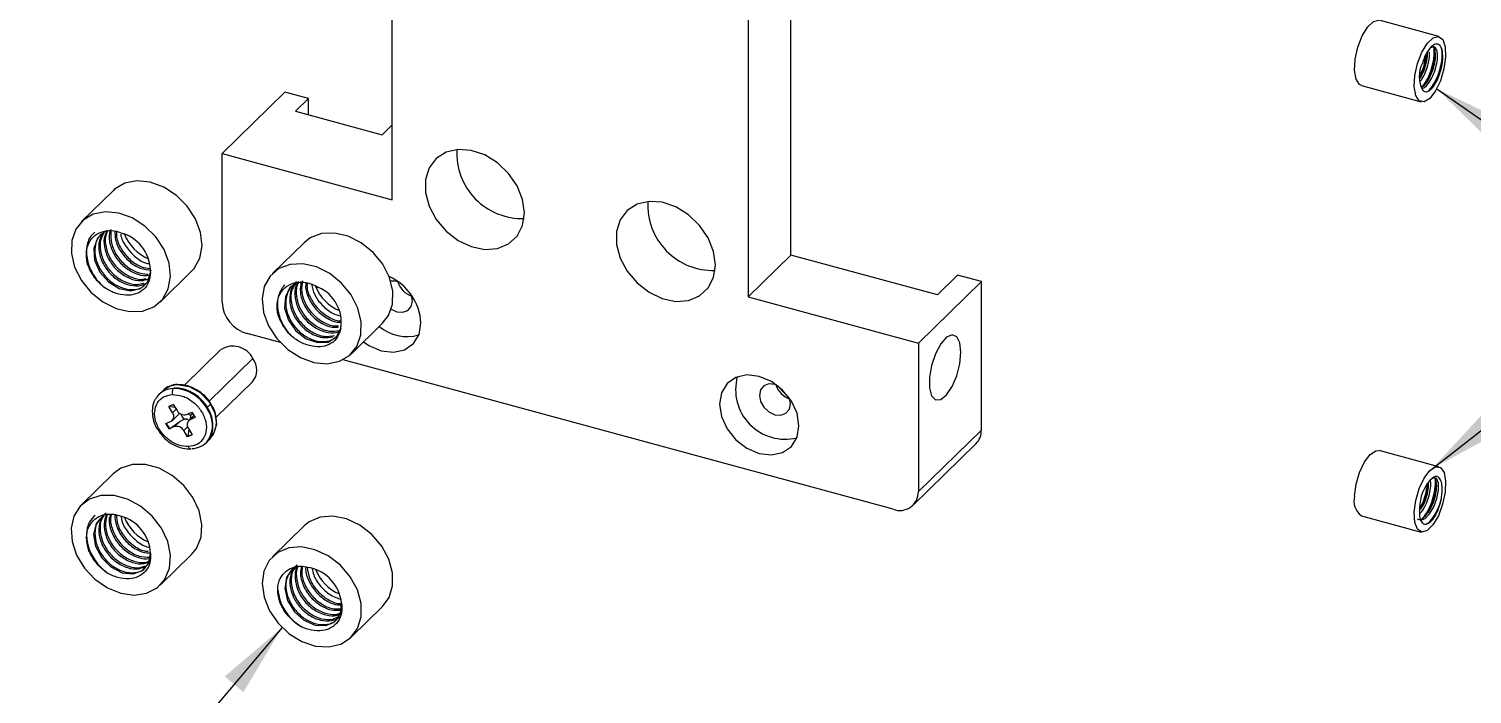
# Model space of a CAD drawing. Header units: inches. Extents: x 0 to 10.9, y 0 to 8.4.
# Drawn here: x 6.239 to 8.765, y 3.543 to 4.706 of the extents above; entities that cross this region are included whole.
import ezdxf

# ---------------------------------------------------------------- set-up
doc = ezdxf.new("R2010")
doc.units = ezdxf.units.IN
doc.header["$MEASUREMENT"] = 0
doc.dimstyles.new('SLDDIMSTYLE4', dxfattribs={"dimtxt": 0.18, "dimasz": 0.13, "dimexe": 0, "dimexo": 0.0625, "dimgap": 0, "dimtad": 0, "dimtih": 1, "dimtoh": 1, "dimdec": 0, "dimrnd": 1e-09, "dimzin": 0, "dimdsep": 46, "dimtxsty": 'Standard', "dimsah": 1, "dimcen": 0.09, "dimadec": 0, "dimazin": 0, "dimtfac": 0.13, "dimtdec": 0, "dimtofl": 0, "dimtmove": 0, "dimatfit": 3, "dimfxl": 0, "dimfrac": 2, "dimtolj": 1, "dimtzin": 0, "dimarcsym": 0})

msp = doc.modelspace()

# ---------------------------------------------------------------- linework, layer by layer
at = {"color": 7, "linetype": 'Continuous', "lineweight": 25}
for p, q in [((6.8752, 4.4072), (6.8752, 4.9828)), ((7.4982, 4.8135), (7.4982, 4.2379)), ((7.5729, 4.3107), (7.5729, 4.7932)), ((8.7069, 4.6929), (8.6025, 4.7213)), ((8.5715, 4.6073), (8.6759, 4.5789)), ((6.6876, 4.5957), (6.5774, 4.4881)), ((6.7289, 4.5845), (6.6876, 4.5957)), ((6.7062, 4.5624), (6.7289, 4.5845)), ((6.7289, 4.5562), (6.7289, 4.5845)), ((6.7062, 4.5624), (6.8575, 4.5212)), ((6.8752, 4.5385), (6.8575, 4.5212)), ((6.5774, 4.2282), (6.5774, 4.4881)), ((6.5774, 4.4881), (6.8752, 4.4072)), ((6.3867, 4.4233), (6.3316, 4.3695)), ((6.7209, 4.3324), (6.6658, 4.2786)), ((7.5729, 4.3107), (7.4982, 4.2379)), ((7.8293, 4.2411), (7.5729, 4.3107)), ((6.4691, 4.2286), (6.5242, 4.2824)), ((7.8648, 4.2758), (7.8293, 4.2411)), ((7.9063, 4.2645), (7.8648, 4.2758)), ((7.7961, 4.1569), (7.9063, 4.2645)), ((7.9063, 4.0046), (7.9063, 4.2645)), ((6.9108, 4.2304), (6.9091, 4.2401)), ((7.4982, 4.2379), (7.7961, 4.1569)), ((6.6797, 4.1576), (6.6216, 4.1734)), ((6.8033, 4.1377), (6.8584, 4.1915)), ((6.5756, 4.1455), (6.5118, 4.0832)), ((7.7961, 4.1569), (7.7961, 3.897)), ((6.5549, 4.0551), (6.6312, 4.1296)), ((7.7518, 3.8662), (6.7894, 4.1278)), ((6.4743, 4.0741), (6.4672, 4.0671)), ((6.5669, 4.027), (6.6306, 4.0891)), ((6.4922, 4.0494), (6.4842, 4.0459)), ((6.4909, 4.0351), (6.4842, 4.0459)), ((6.4846, 4.0464), (6.495, 4.045)), ((6.4922, 4.0494), (6.499, 4.0387)), ((6.5506, 4.0433), (6.5577, 4.0503)), ((6.5549, 4.0551), (6.557, 4.0513)), ((7.5724, 4.0506), (7.5706, 4.0603)), ((6.4792, 4.0161), (6.4884, 4.0201)), ((6.4851, 4.0067), (6.4792, 4.0161)), ((6.4855, 4.0071), (6.5037, 4.0199)), ((6.4907, 4.0217), (6.5022, 4.0329)), ((6.5037, 4.0199), (6.4943, 4.0107)), ((6.5118, 4.0239), (6.5037, 4.0199)), ((6.5152, 4.0318), (6.5244, 4.0358)), ((6.5281, 4.03), (6.5188, 4.0209)), ((6.5303, 4.0264), (6.5211, 4.0224)), ((6.5244, 4.0358), (6.5303, 4.0264)), ((6.4943, 4.0107), (6.4851, 4.0067)), ((6.4855, 4.0071), (6.4851, 4.0067)), ((6.5172, 3.9931), (6.5105, 4.0039)), ((6.5253, 3.9966), (6.5172, 3.9931)), ((6.5177, 3.9936), (6.5172, 3.9931)), ((6.5191, 4.0064), (6.5177, 3.9936)), ((6.5185, 4.0074), (6.5253, 3.9966)), ((7.7961, 3.897), (7.9063, 4.0046)), ((6.5496, 3.9826), (6.5568, 3.9896)), ((7.7868, 3.8733), (7.897, 3.9809)), ((8.7069, 3.9403), (8.6025, 3.9687)), ((6.3867, 3.9279), (6.3316, 3.8741)), ((8.5715, 3.8548), (8.6759, 3.8264)), ((6.7209, 3.837), (6.6658, 3.7832)), ((6.4691, 3.7332), (6.5242, 3.787)), ((6.8033, 3.6423), (6.8584, 3.6961))]:
    msp.add_line(p, q, dxfattribs=at)
at = {"color": 8, "linetype": 'Continuous', "lineweight": 25}
for p, q in [((6.4973, 4.0414), (6.4909, 4.0351)), ((6.5546, 4.0548), (6.5549, 4.0551)), ((6.5283, 4.0295), (6.5211, 4.0224)), ((6.5171, 4.0103), (6.5105, 4.0039))]:
    msp.add_line(p, q, dxfattribs=at)
at = {"color": 7, "linetype": 'Continuous', "lineweight": 25, "flags": 128}
for points in [[(8.5715, 4.6073), (8.5681, 4.609), (8.5621, 4.6182), (8.5595, 4.6337), (8.5606, 4.6532), (8.5653, 4.6743), (8.5729, 4.694), (8.5824, 4.7097), (8.5925, 4.7193), (8.6019, 4.7214), (8.6025, 4.7213)], [(8.6725, 4.5806), (8.6665, 4.5898), (8.6639, 4.6053), (8.665, 4.6249), (8.6697, 4.6459), (8.6773, 4.6656), (8.6868, 4.6813), (8.697, 4.6909), (8.7063, 4.693), (8.7137, 4.6875), (8.7181, 4.6749), (8.7188, 4.6571), (8.7159, 4.6364), (8.7096, 4.6157), (8.7009, 4.5977), (8.691, 4.5848), (8.681, 4.5789), (8.6725, 4.5806)], [(7.1066, 4.3844), (7.1034, 4.408), (7.094, 4.4317), (7.079, 4.4536), (7.0596, 4.4721), (7.0373, 4.4859), (7.0136, 4.4939), (6.9904, 4.4955), (6.9694, 4.4906), (6.9521, 4.4797), (6.9397, 4.4634), (6.9334, 4.443), (6.9334, 4.42), (6.9397, 4.3962), (6.9521, 4.3732), (6.9694, 4.3528), (6.9904, 4.3365), (7.0136, 4.3255), (7.0373, 4.3207), (7.0596, 4.3223), (7.079, 4.3303), (7.094, 4.344), (7.1034, 4.3625), (7.1066, 4.3844)], [(6.5242, 4.2824), (6.5285, 4.2871), (6.5386, 4.3052), (6.5424, 4.3268), (6.5399, 4.3503), (6.531, 4.3741), (6.5166, 4.3962), (6.4976, 4.4151), (6.4755, 4.4295), (6.4519, 4.4381), (6.4286, 4.4404), (6.4072, 4.4362), (6.3895, 4.4258), (6.3867, 4.4233)], [(7.4409, 4.2936), (7.4377, 4.3172), (7.4282, 4.3408), (7.4133, 4.3627), (7.3939, 4.3812), (7.3716, 4.395), (7.3479, 4.403), (7.3247, 4.4046), (7.3037, 4.3998), (7.2863, 4.3888), (7.274, 4.3725), (7.2676, 4.3521), (7.2676, 4.3292), (7.274, 4.3053), (7.2863, 4.2823), (7.3037, 4.2619), (7.3247, 4.2456), (7.3479, 4.2347), (7.3716, 4.2298), (7.3939, 4.2314), (7.4133, 4.2394), (7.4282, 4.2532), (7.4377, 4.2717), (7.4409, 4.2936)], [(6.3919, 4.2173), (6.4156, 4.2118), (6.4382, 4.2128), (6.4579, 4.2201), (6.4734, 4.2333), (6.4834, 4.2514), (6.4873, 4.273), (6.4848, 4.2965), (6.4759, 4.3203), (6.4615, 4.3424), (6.4425, 4.3613), (6.4204, 4.3757), (6.3968, 4.3843), (6.3735, 4.3866), (6.3521, 4.3824), (6.3344, 4.372), (6.3215, 4.3562), (6.3144, 4.3362), (6.3138, 4.3134), (6.3195, 4.2896), (6.3313, 4.2664), (6.3481, 4.2457), (6.3689, 4.2289), (6.3919, 4.2173)], [(6.3727, 4.3525), (6.3593, 4.3403), (6.3529, 4.3225), (6.3543, 4.3019), (6.3636, 4.2809), (6.3785, 4.264), (6.3976, 4.2523), (6.4175, 4.2481), (6.4345, 4.252), (6.447, 4.2634), (6.4523, 4.28), (6.4523, 4.28)], [(6.8584, 4.1915), (6.8686, 4.2049), (6.8756, 4.225), (6.8762, 4.2478), (6.8704, 4.2716), (6.8586, 4.2948), (6.8417, 4.3155), (6.821, 4.3322), (6.7979, 4.3437), (6.7742, 4.3492), (6.7517, 4.3482), (6.7319, 4.3408), (6.7209, 4.3324)], [(6.7147, 4.1315), (6.7383, 4.1229), (6.7616, 4.1206), (6.7829, 4.1249), (6.8007, 4.1353), (6.8135, 4.1511), (6.8205, 4.1712), (6.8211, 4.194), (6.8153, 4.2178), (6.8035, 4.241), (6.7866, 4.2617), (6.7658, 4.2784), (6.7428, 4.2899), (6.7191, 4.2954), (6.6965, 4.2944), (6.6768, 4.287), (6.6614, 4.2738), (6.6514, 4.2556), (6.6476, 4.234), (6.6502, 4.2105), (6.659, 4.1868), (6.6735, 4.1646), (6.6925, 4.1457), (6.7147, 4.1315)], [(6.712, 4.2637), (6.6972, 4.2542), (6.6883, 4.2381), (6.687, 4.2181), (6.6937, 4.1967), (6.7068, 4.1784), (6.7249, 4.1644), (6.7449, 4.1576), (6.763, 4.1587), (6.7776, 4.1677), (6.7854, 4.1828), (6.7854, 4.1828)], [(6.8734, 4.216), (6.8835, 4.2114), (6.8939, 4.2106), (6.9028, 4.2139), (6.9087, 4.2208), (6.9108, 4.2304)], [(6.825, 4.1589), (6.8344, 4.1526), (6.8559, 4.1434), (6.8775, 4.1409), (6.8969, 4.1452), (6.9123, 4.1559), (6.9222, 4.1721), (6.9256, 4.192)], [(7.8703, 4.1409), (7.8684, 4.1574), (7.8631, 4.168), (7.855, 4.1713), (7.8453, 4.1669), (7.8352, 4.1553), (7.8261, 4.1382), (7.8193, 4.1178), (7.8156, 4.0969), (7.8156, 4.0783), (7.8193, 4.0645), (7.8261, 4.0574), (7.8352, 4.058), (7.8453, 4.0661), (7.855, 4.0807), (7.8631, 4.0998), (7.8684, 4.1208), (7.8703, 4.1409)], [(7.5871, 4.0122), (7.5837, 4.034), (7.5738, 4.0555), (7.5584, 4.0746), (7.539, 4.0895), (7.5175, 4.0986), (7.496, 4.1012), (7.4766, 4.0968), (7.4612, 4.0861), (7.4513, 4.07), (7.4479, 4.05), (7.4513, 4.0283), (7.4612, 4.0068), (7.4766, 3.9876), (7.496, 3.9728), (7.5175, 3.9636), (7.539, 3.9611), (7.5584, 3.9654), (7.5738, 3.9761), (7.5837, 3.9923), (7.5871, 4.0122)], [(6.4996, 4.0842), (6.5197, 4.0811), (6.5392, 4.0705), (6.5551, 4.0541), (6.565, 4.0343), (6.5675, 4.0142), (6.562, 3.9968), (6.5605, 3.9945)], [(6.536, 4.0728), (6.5449, 4.0667), (6.5549, 4.0551)], [(7.548, 4.0835), (7.5451, 4.0845), (7.5346, 4.0853), (7.5258, 4.082), (7.5199, 4.075), (7.5178, 4.0654), (7.5199, 4.0547), (7.5258, 4.0446), (7.5346, 4.0364), (7.5451, 4.0316), (7.5555, 4.0308), (7.5644, 4.0341), (7.5703, 4.041), (7.5724, 4.0506), (7.5724, 4.0506)], [(7.5696, 4.0617), (7.5586, 4.0719), (7.5494, 4.0825)], [(8.5595, 3.8892), (8.5622, 3.9098), (8.5682, 3.9306), (8.5768, 3.9489), (8.5867, 3.9622), (8.5967, 3.9686), (8.6025, 3.9687)], [(6.5242, 3.787), (6.5327, 3.7976), (6.5407, 3.8171), (6.5423, 3.8396), (6.5374, 3.8634), (6.5265, 3.8868), (6.5104, 3.9079), (6.4901, 3.9254), (6.4673, 3.9378), (6.4436, 3.9442), (6.4207, 3.9442), (6.4005, 3.9378), (6.3867, 3.9279)], [(8.664, 3.8608), (8.6667, 3.8814), (8.6727, 3.9022), (8.6813, 3.9205), (8.6912, 3.9338), (8.7012, 3.9402), (8.7098, 3.939), (8.716, 3.9303), (8.7188, 3.9152), (8.718, 3.8958), (8.7135, 3.8748), (8.7061, 3.8549), (8.6967, 3.8388), (8.6866, 3.8288), (8.6771, 3.8261), (8.6696, 3.8312), (8.665, 3.8433), (8.664, 3.8608)], [(8.6732, 3.8482), (8.6752, 3.8473), (8.6829, 3.8501), (8.6908, 3.8582), (8.6981, 3.8707), (8.7033, 3.8848), (8.7063, 3.8993), (8.7063, 3.9115), (8.7037, 3.9192), (8.699, 3.9218), (8.693, 3.9185), (8.693, 3.9185)], [(6.4003, 3.7193), (6.4238, 3.716), (6.4455, 3.7192), (6.4639, 3.7288), (6.4776, 3.7438), (6.4855, 3.7633), (6.4872, 3.7858), (6.4823, 3.8096), (6.4714, 3.833), (6.4552, 3.8541), (6.435, 3.8716), (6.4122, 3.884), (6.3885, 3.8904), (6.3656, 3.8904), (6.3454, 3.884), (6.3292, 3.8716), (6.3183, 3.8542), (6.3135, 3.833), (6.3151, 3.8096), (6.323, 3.7858), (6.3367, 3.7633), (6.3551, 3.7438), (6.3768, 3.7288), (6.4003, 3.7193)], [(6.3721, 3.8563), (6.3693, 3.8552), (6.3571, 3.841), (6.3527, 3.8223), (6.356, 3.8015), (6.367, 3.781), (6.383, 3.7652), (6.4026, 3.7552), (6.4222, 3.7531), (6.4382, 3.7588), (6.4492, 3.7718), (6.4525, 3.7894), (6.4525, 3.7894)], [(6.8584, 3.6961), (6.8697, 3.7116), (6.876, 3.732), (6.8759, 3.755), (6.8694, 3.7789), (6.857, 3.8018), (6.8396, 3.8222), (6.8185, 3.8384), (6.7952, 3.8493), (6.7716, 3.854), (6.7493, 3.8523), (6.73, 3.8442), (6.7209, 3.837)], [(6.7409, 3.6269), (6.7641, 3.6254), (6.7851, 3.6303), (6.8023, 3.6414), (6.8146, 3.6578), (6.8209, 3.6782), (6.8208, 3.7012), (6.8143, 3.7251), (6.8019, 3.748), (6.7845, 3.7684), (6.7634, 3.7846), (6.7401, 3.7955), (6.7165, 3.8002), (6.6942, 3.7985), (6.6749, 3.7904), (6.66, 3.7766), (6.6506, 3.758), (6.6475, 3.7361), (6.6509, 3.7124), (6.6604, 3.6888), (6.6754, 3.6669), (6.6949, 3.6485), (6.7172, 3.6348), (6.7409, 3.6269)], [(6.7064, 3.7651), (6.701, 3.7624), (6.6901, 3.7471), (6.6871, 3.7277), (6.6919, 3.7068), (6.704, 3.6869), (6.7208, 3.6721), (6.7407, 3.6635), (6.7599, 3.6629), (6.7751, 3.67), (6.7848, 3.6841), (6.7867, 3.7023), (6.7867, 3.7023)]]:
    msp.add_lwpolyline(points, dxfattribs=at)
at = {"color": 8, "linetype": 'Continuous', "lineweight": 25, "flags": 128}
msp.add_lwpolyline([(6.5231, 3.9715), (6.5223, 3.9715), (6.5215, 3.9718), (6.5207, 3.9725), (6.52, 3.9733), (6.5193, 3.9744), (6.5188, 3.9757)], dxfattribs=at)
at = {"color": 7, "linetype": 'Continuous', "lineweight": 25}
for centre, radius, start, end in [((8.7229, 4.6233), 0.0503, 153.0643, 208.7791), ((7.1027, 4.4892), 0.1146, 176.9589, 271.6512), ((7.437, 4.3984), 0.1146, 176.9589, 271.6512), ((6.3819, 4.2817), 0.0704, 358.666, 70.5699), ((6.4769, 4.3738), 0.0749, 200.5841, 248.026), ((6.8301, 4.1863), 0.0957, 3.4336, 65.4907), ((6.8111, 4.2829), 0.0748, 200.9656, 248.0604), ((6.7187, 4.1928), 0.0675, 351.5015, 65.6384), ((6.8763, 4.2378), 0.0275, 68.24, 97.5557), ((6.922, 4.2754), 0.0387, 197.4273, 251.1827), ((6.638, 4.2318), 0.0607, 183.3916, 254.3338), ((6.9012, 4.2446), 0.0763, 230.352, 285.6012), ((6.5965, 4.1132), 0.0384, 25.1794, 122.9173), ((6.6067, 4.1097), 0.0316, 319.2904, 38.9883), ((7.5628, 4.0753), 0.0866, 164.901, 283.7091), ((6.4925, 4.041), 0.0363, 90.6455, 143.0571), ((6.5, 4.0471), 0.0373, 91.1565, 133.5415), ((6.5013, 4.0707), 0.0114, 143.93, 199.9188), ((6.4909, 4.0082), 0.0692, 30.4545, 89.026), ((6.4981, 4.0152), 0.0692, 30.4545, 89.026), ((7.5836, 4.0956), 0.0387, 197.4273, 251.1827), ((6.5198, 4.0205), 0.0482, 320.115, 38.1636), ((6.4833, 4.0287), 0.00995, 300.4956, 40.4897), ((6.5113, 4.0453), 0.014, 208.1788, 286.038), ((6.5261, 4.0138), 0.00995, 120.4956, 220.4897), ((6.5225, 4.0383), 0.00708, 228.6141, 269.7542), ((6.5224, 4.0351), 0.00386, 270.267, 334.3181), ((6.4981, 3.9972), 0.014, 28.1788, 106.038), ((7.874, 4.0036), 0.0323, 315.3545, 1.9113), ((6.5243, 4.0087), 0.0363, 270.6455, 323.0571), ((8.7496, 3.8671), 0.0765, 137.7537, 179.0447), ((7.7636, 3.8965), 0.0325, 248.8623, 0.9223), ((8.5902, 3.8806), 0.0319, 164.2433, 234.0789), ((6.3809, 3.7852), 0.0717, 3.3916, 74.3338), ((6.4769, 3.8784), 0.0749, 200.6004, 248.0097), ((6.7149, 3.6938), 0.0722, 6.7488, 77.3202), ((6.8112, 3.7875), 0.0748, 200.5827, 248.0274)]:
    msp.add_arc(centre, radius, start, end, dxfattribs=at)
at = {"color": 8, "linetype": 'Continuous', "lineweight": 25}
for centre, radius, start, end in [((6.5103, 4.013), 0.0504, 328.7041, 36.9084), ((6.5228, 4.0389), 0.0186, 199.3365, 233.8171), ((6.4906, 4.0283), 0.032, 353.0066, 5.2324)]:
    msp.add_arc(centre, radius, start, end, dxfattribs=at)
at = {"color": 7, "linetype": 'Continuous', "lineweight": 25}
for points, knots in [([(8.6769, 4.6044), (8.6778, 4.6048), (8.6814, 4.6066), (8.6879, 4.6151), (8.6947, 4.6283), (8.6994, 4.6434), (8.7016, 4.6577), (8.7007, 4.6688), (8.6983, 4.6749), (8.6957, 4.675), (8.695, 4.675)], [0, 0, 0, 0, 0.051857, 0.202393, 0.349065, 0.495738, 0.646273, 0.790837, 0.940062, 1, 1, 1, 1]), ([(8.6772, 4.6016), (8.6792, 4.6025), (8.6838, 4.6046), (8.6913, 4.6141), (8.6982, 4.6274), (8.7029, 4.6425), (8.7051, 4.6567), (8.7042, 4.668), (8.7009, 4.6747), (8.6956, 4.6753), (8.6904, 4.672), (8.6877, 4.6673), (8.6869, 4.6659)], [0, 0, 0, 0, 0.08196, 0.193625, 0.302424, 0.411223, 0.522888, 0.630123, 0.740816, 0.851509, 0.958744, 1, 1, 1, 1]), ([(8.7117, 4.6729), (8.7103, 4.6751), (8.7075, 4.6797), (8.7011, 4.6803), (8.694, 4.6763), (8.6871, 4.6675), (8.6816, 4.6567), (8.6791, 4.6492), (8.6781, 4.646)], [0, 0, 0, 0, 0.181259, 0.362465, 0.543475, 0.71951, 0.882804, 1, 1, 1, 1]), ([(8.6882, 4.5974), (8.6913, 4.6007), (8.6975, 4.6076), (8.7055, 4.6241), (8.7111, 4.6423), (8.7135, 4.6597), (8.7127, 4.6691), (8.7118, 4.6727), (8.7117, 4.6729)], [0, 0, 0, 0, 0.191872, 0.391729, 0.591587, 0.796692, 0.993683, 1, 1, 1, 1]), ([(8.7124, 4.642), (8.7126, 4.6432), (8.7132, 4.647), (8.714, 4.6556), (8.7137, 4.6653), (8.7123, 4.6708), (8.7117, 4.6729)], [0, 0, 0, 0, 0.104673, 0.314558, 0.738836, 1, 1, 1, 1]), ([(8.6732, 4.6187), (8.6734, 4.6189), (8.6762, 4.6223), (8.6807, 4.6325), (8.6854, 4.647), (8.6876, 4.6593), (8.687, 4.6645), (8.6868, 4.6661)], [0, 0, 0, 0, 0.021911, 0.302648, 0.583385, 0.871515, 1, 1, 1, 1]), ([(8.6733, 4.62), (8.6753, 4.6237), (8.68, 4.6325), (8.6851, 4.6496), (8.6862, 4.6606), (8.6868, 4.6661)], [0, 0, 0, 0, 0.263286, 0.629969, 1, 1, 1, 1]), ([(8.6735, 4.614), (8.6748, 4.6154), (8.6787, 4.6197), (8.6842, 4.6314), (8.6889, 4.6461), (8.6911, 4.6585), (8.6905, 4.6638), (8.6903, 4.6656)], [0, 0, 0, 0, 0.119014, 0.369355, 0.619696, 0.876629, 1, 1, 1, 1]), ([(8.6737, 4.6249), (8.6749, 4.6272), (8.6789, 4.6346), (8.6828, 4.6481), (8.6839, 4.6574), (8.6843, 4.6612)], [0, 0, 0, 0, 0.206729, 0.677018, 1, 1, 1, 1]), ([(8.6769, 4.6044), (8.6791, 4.6068), (8.6844, 4.6128), (8.6916, 4.628), (8.6971, 4.646), (8.6996, 4.6615), (8.6987, 4.6683), (8.6984, 4.6708)], [0, 0, 0, 0, 0.159116, 0.392733, 0.62635, 0.866102, 1, 1, 1, 1]), ([(8.6807, 4.6065), (8.6822, 4.6081), (8.6868, 4.6134), (8.6933, 4.6275), (8.6988, 4.6454), (8.7012, 4.6603), (8.7005, 4.6665), (8.7003, 4.6683)], [0, 0, 0, 0, 0.117329, 0.37306, 0.628791, 0.891239, 1, 1, 1, 1]), ([(8.6788, 4.5991), (8.68, 4.598), (8.6827, 4.5957), (8.6883, 4.5968), (8.6947, 4.6018), (8.7014, 4.611), (8.7073, 4.6236), (8.7107, 4.6344), (8.7121, 4.6406), (8.7124, 4.642)], [0, 0, 0, 0, 0.129246, 0.282066, 0.438636, 0.609281, 0.779854, 0.950434, 1, 1, 1, 1]), ([(8.6946, 4.6027), (8.6961, 4.6043), (8.7007, 4.6096), (8.7072, 4.6237), (8.711, 4.6358), (8.7123, 4.6418), (8.7124, 4.642)], [0, 0, 0, 0, 0.184953, 0.588081, 0.991208, 1, 1, 1, 1]), ([(6.3414, 4.2973), (6.3406, 4.3042), (6.3388, 4.3182), (6.3452, 4.3359), (6.3574, 4.3482), (6.3738, 4.3541), (6.3907, 4.3538), (6.4012, 4.3497), (6.4053, 4.348)], [0, 0, 0, 0, 0.186143, 0.372637, 0.546315, 0.717351, 0.888755, 1, 1, 1, 1]), ([(6.3551, 4.3504), (6.3526, 4.3484), (6.3445, 4.3419), (6.3394, 4.3234), (6.3409, 4.2988), (6.352, 4.2739), (6.3646, 4.2598), (6.3716, 4.254), (6.3718, 4.2538)], [0, 0, 0, 0, 0.099296, 0.322049, 0.544803, 0.773397, 0.99296, 1, 1, 1, 1]), ([(6.3676, 4.348), (6.3654, 4.3463), (6.3585, 4.3408), (6.3541, 4.325), (6.3553, 4.304), (6.3647, 4.2828), (6.3803, 4.2651), (6.3998, 4.2531), (6.4197, 4.2492), (6.4358, 4.2519), (6.4417, 4.2583), (6.4439, 4.2607)], [0, 0, 0, 0, 0.055355, 0.179447, 0.303538, 0.430889, 0.553201, 0.679447, 0.805693, 0.928004, 1, 1, 1, 1]), ([(6.3682, 4.3484), (6.3656, 4.343), (6.3604, 4.3319), (6.3624, 4.3106), (6.3715, 4.2896), (6.3872, 4.2718), (6.4067, 4.2599), (6.4266, 4.2559), (6.4427, 4.2586), (6.4486, 4.265), (6.4508, 4.2674)], [0, 0, 0, 0, 0.125888, 0.258079, 0.393743, 0.524038, 0.658524, 0.79301, 0.923305, 1, 1, 1, 1]), ([(6.3704, 4.3504), (6.3679, 4.3451), (6.3627, 4.3341), (6.3647, 4.3128), (6.3738, 4.2919), (6.3895, 4.274), (6.4088, 4.2623), (6.4273, 4.2578), (6.4367, 4.2608), (6.4405, 4.2619)], [0, 0, 0, 0, 0.141321, 0.291598, 0.445823, 0.593945, 0.746831, 0.899718, 1, 1, 1, 1]), ([(6.376, 4.3536), (6.3741, 4.3494), (6.3696, 4.3395), (6.3716, 4.3195), (6.3807, 4.2986), (6.3964, 4.2807), (6.4157, 4.269), (6.4347, 4.2645), (6.4446, 4.2677), (6.4488, 4.269)], [0, 0, 0, 0, 0.113688, 0.266555, 0.423438, 0.574113, 0.729635, 0.885156, 1, 1, 1, 1]), ([(6.3772, 4.3527), (6.3757, 4.3495), (6.3718, 4.3405), (6.374, 4.3218), (6.3829, 4.3008), (6.3988, 4.2829), (6.418, 4.2714), (6.4347, 4.2669), (6.4426, 4.2692), (6.4447, 4.2698)], [0, 0, 0, 0, 0.09407, 0.260972, 0.432259, 0.596767, 0.766567, 0.936367, 1, 1, 1, 1]), ([(6.3826, 4.3554), (6.3818, 4.3535), (6.3786, 4.3457), (6.381, 4.3284), (6.3898, 4.3076), (6.4057, 4.2897), (6.4248, 4.2782), (6.4414, 4.2737), (6.4491, 4.2759), (6.4512, 4.2764)], [0, 0, 0, 0, 0.059031, 0.233224, 0.411992, 0.583686, 0.760903, 0.93812, 1, 1, 1, 1]), ([(6.3828, 4.3517), (6.3827, 4.3448), (6.3826, 4.331), (6.3923, 4.3097), (6.4078, 4.2921), (6.4274, 4.2797), (6.4407, 4.2781), (6.4473, 4.2773)], [0, 0, 0, 0, 0.198152, 0.401508, 0.596817, 0.798408, 1, 1, 1, 1]), ([(6.3901, 4.3524), (6.3901, 4.3476), (6.3901, 4.3357), (6.3993, 4.3164), (6.4147, 4.2988), (6.4343, 4.2864), (6.4476, 4.2848), (6.4542, 4.284)], [0, 0, 0, 0, 0.149338, 0.365073, 0.572272, 0.786136, 1, 1, 1, 1]), ([(6.3925, 4.3523), (6.3926, 4.3482), (6.3927, 4.3371), (6.4016, 4.3186), (6.417, 4.3012), (6.4348, 4.2896), (6.4462, 4.288), (6.451, 4.2874)], [0, 0, 0, 0, 0.136836, 0.372247, 0.598343, 0.831711, 1, 1, 1, 1]), ([(6.4002, 4.3473), (6.4002, 4.3471), (6.4007, 4.3399), (6.4088, 4.3253), (6.4238, 4.308), (6.4393, 4.2974), (6.4483, 4.296), (6.4507, 4.2956)], [0, 0, 0, 0, 0.008005, 0.307828, 0.595788, 0.89301, 1, 1, 1, 1]), ([(6.3718, 4.2538), (6.3705, 4.2548), (6.3641, 4.26), (6.3539, 4.2711), (6.3454, 4.2854), (6.3424, 4.2943), (6.3414, 4.2973)], [0, 0, 0, 0, 0.089869, 0.452834, 0.815799, 1, 1, 1, 1]), ([(6.4523, 4.28), (6.4516, 4.2743), (6.4502, 4.2628), (6.4406, 4.2497), (6.4266, 4.2417), (6.4088, 4.2395), (6.3929, 4.2429), (6.3804, 4.2483), (6.3747, 4.252), (6.3718, 4.2538)], [0, 0, 0, 0, 0.164759, 0.329464, 0.494023, 0.658569, 0.836411, 0.917247, 1, 1, 1, 1]), ([(6.6867, 4.2588), (6.6826, 4.2528), (6.6744, 4.2409), (6.6734, 4.2163), (6.6813, 4.1911), (6.6924, 4.1758), (6.6988, 4.1693), (6.699, 4.1691)], [0, 0, 0, 0, 0.24731, 0.49462, 0.748415, 0.992183, 1, 1, 1, 1]), ([(6.6738, 4.2147), (6.6739, 4.2215), (6.674, 4.2351), (6.683, 4.2511), (6.6972, 4.2611), (6.7149, 4.2644), (6.7322, 4.2617), (6.7425, 4.2563), (6.7465, 4.2542)], [0, 0, 0, 0, 0.186143, 0.372637, 0.546315, 0.717351, 0.888755, 1, 1, 1, 1]), ([(6.7011, 4.2574), (6.7006, 4.2571), (6.6948, 4.2536), (6.6897, 4.2405), (6.6879, 4.2205), (6.6947, 4.1988), (6.7085, 4.1796), (6.7269, 4.1654), (6.7471, 4.1586), (6.766, 4.1594), (6.7744, 4.1659), (6.7785, 4.1691)], [0, 0, 0, 0, 0.012526, 0.136618, 0.260709, 0.38806, 0.510372, 0.636618, 0.762864, 0.885175, 1, 1, 1, 1]), ([(6.708, 4.2642), (6.7075, 4.2638), (6.7017, 4.2603), (6.6966, 4.2472), (6.6948, 4.2272), (6.7016, 4.2055), (6.7154, 4.1863), (6.7337, 4.1722), (6.7543, 4.1649), (6.7663, 4.1668), (6.7722, 4.1677)], [0, 0, 0, 0, 0.014151, 0.15434, 0.294528, 0.438399, 0.576577, 0.7192, 0.861822, 1, 1, 1, 1]), ([(6.7055, 4.2595), (6.7033, 4.2562), (6.6978, 4.2479), (6.6974, 4.2292), (6.7038, 4.2078), (6.7177, 4.1885), (6.736, 4.1745), (6.7566, 4.1671), (6.7686, 4.169), (6.7745, 4.17)], [0, 0, 0, 0, 0.095042, 0.245061, 0.39902, 0.546887, 0.69951, 0.852133, 1, 1, 1, 1]), ([(6.7104, 4.2627), (6.709, 4.2605), (6.7044, 4.2532), (6.7044, 4.2358), (6.7107, 4.2145), (6.7246, 4.1953), (6.7431, 4.181), (6.7629, 4.1747), (6.7772, 4.174), (6.7822, 4.1772), (6.7826, 4.1774)], [0, 0, 0, 0, 0.06332, 0.216394, 0.373488, 0.524366, 0.680098, 0.835829, 0.986707, 1, 1, 1, 1]), ([(6.712, 4.2636), (6.7109, 4.2619), (6.7065, 4.2549), (6.7067, 4.2381), (6.713, 4.2168), (6.7269, 4.1975), (6.7452, 4.1835), (6.765, 4.1763), (6.7763, 4.178), (6.7815, 4.1788)], [0, 0, 0, 0, 0.0532931, 0.2134378, 0.3777889, 0.5356365, 0.6985615, 0.8614865, 1, 1, 1, 1]), ([(6.7159, 4.2647), (6.7149, 4.2583), (6.7129, 4.2451), (6.7201, 4.2234), (6.7337, 4.2042), (6.7521, 4.1903), (6.7694, 4.1835), (6.7786, 4.1847), (6.7815, 4.1851)], [0, 0, 0, 0, 0.17861, 0.364307, 0.542655, 0.72674, 0.910826, 1, 1, 1, 1]), ([(6.7181, 4.2655), (6.7172, 4.2595), (6.7153, 4.2468), (6.7224, 4.2257), (6.736, 4.2064), (6.7544, 4.1927), (6.7707, 4.186), (6.7789, 4.1869), (6.781, 4.1871)], [0, 0, 0, 0, 0.172837, 0.366444, 0.552391, 0.744319, 0.936247, 1, 1, 1, 1]), ([(6.7243, 4.2618), (6.724, 4.2592), (6.7229, 4.2499), (6.7295, 4.2324), (6.7429, 4.2131), (6.7612, 4.1994), (6.7768, 4.1928), (6.7844, 4.1936), (6.7858, 4.1937)], [0, 0, 0, 0, 0.083814, 0.303998, 0.515469, 0.733742, 0.952015, 1, 1, 1, 1]), ([(6.7264, 4.2614), (6.7262, 4.2597), (6.7254, 4.2512), (6.7318, 4.2346), (6.7452, 4.2154), (6.7635, 4.2018), (6.7784, 4.1952), (6.7852, 4.1958), (6.7858, 4.1958)], [0, 0, 0, 0, 0.058849, 0.291638, 0.515214, 0.745983, 0.976751, 1, 1, 1, 1]), ([(6.7339, 4.2601), (6.7354, 4.2538), (6.7385, 4.2405), (6.7523, 4.2224), (6.7689, 4.2087), (6.7806, 4.2056), (6.7855, 4.2042)], [0, 0, 0, 0, 0.24431, 0.5152, 0.794804, 1, 1, 1, 1]), ([(6.699, 4.1691), (6.6978, 4.1702), (6.6919, 4.176), (6.683, 4.1881), (6.6763, 4.2029), (6.6744, 4.2117), (6.6738, 4.2147)], [0, 0, 0, 0, 0.089869, 0.452834, 0.815799, 1, 1, 1, 1]), ([(6.7854, 4.1828), (6.7839, 4.1774), (6.7809, 4.1666), (6.7692, 4.1555), (6.7537, 4.1498), (6.7351, 4.1503), (6.7192, 4.1557), (6.707, 4.1627), (6.7017, 4.1669), (6.699, 4.1691)], [0, 0, 0, 0, 0.164759, 0.329464, 0.494023, 0.658569, 0.836411, 0.917247, 1, 1, 1, 1]), ([(6.4789, 4.0764), (6.4799, 4.0775), (6.4848, 4.0827), (6.493, 4.0835), (6.4996, 4.0842)], [0, 0, 0, 0, 0.194681, 1, 1, 1, 1]), ([(6.553, 3.9877), (6.5544, 3.9891), (6.5592, 3.9945), (6.5621, 4.0076), (6.5611, 4.0249), (6.5541, 4.0425), (6.5421, 4.0584), (6.5263, 4.0706), (6.5095, 4.0776), (6.4987, 4.0781), (6.4939, 4.0782)], [0, 0, 0, 0, 0.051644, 0.185947, 0.321709, 0.460605, 0.601372, 0.742978, 0.885428, 1, 1, 1, 1]), ([(6.4638, 4.062), (6.4624, 4.0606), (6.4576, 4.0552), (6.4547, 4.042), (6.4559, 4.0249), (6.4607, 4.0108), (6.4662, 4.0039), (6.4676, 4.0021)], [0, 0, 0, 0, 0.101248, 0.364544, 0.630702, 0.903006, 1, 1, 1, 1]), ([(6.4796, 4.0165), (6.4808, 4.0151), (6.4831, 4.0123), (6.4847, 4.0089), (6.4855, 4.0071)], [0, 0, 0, 0, 0.501183, 1, 1, 1, 1]), ([(6.5118, 4.0239), (6.5126, 4.0241), (6.5138, 4.0243), (6.5155, 4.0241), (6.5166, 4.0238), (6.5176, 4.0232), (6.5187, 4.0222), (6.5191, 4.0213), (6.5194, 4.0207)], [0, 0, 0, 0, 0.248819, 0.374717, 0.500097, 0.625745, 0.751256, 1, 1, 1, 1]), ([(6.4676, 4.0021), (6.47, 3.9986), (6.4762, 3.9897), (6.4906, 3.9792), (6.5073, 3.9721), (6.5181, 3.9716), (6.5229, 3.9715)], [0, 0, 0, 0, 0.18634, 0.47538, 0.766141, 1, 1, 1, 1]), ([(6.5177, 3.9936), (6.5192, 3.9943), (6.5222, 3.9958), (6.5246, 3.9967), (6.5257, 3.9971)], [0, 0, 0, 0, 0.498817, 1, 1, 1, 1]), ([(8.6697, 3.8491), (8.6704, 3.8488), (8.6731, 3.8472), (8.6795, 3.8504), (8.6875, 3.8585), (8.6949, 3.8711), (8.7003, 3.886), (8.7032, 3.9006), (8.7034, 3.9133), (8.7013, 3.9179), (8.7003, 3.9202)], [0, 0, 0, 0, 0.042572, 0.178717, 0.314863, 0.454594, 0.588782, 0.727297, 0.865812, 1, 1, 1, 1]), ([(8.6729, 3.8579), (8.6743, 3.8592), (8.6783, 3.863), (8.6845, 3.8741), (8.6899, 3.8888), (8.6927, 3.9033), (8.6932, 3.9134), (8.692, 3.9165), (8.6918, 3.9171)], [0, 0, 0, 0, 0.105127, 0.319661, 0.525684, 0.738352, 0.95102, 1, 1, 1, 1]), ([(8.6783, 3.8506), (8.6797, 3.852), (8.6843, 3.8565), (8.6914, 3.8698), (8.6979, 3.8877), (8.701, 3.9053), (8.7016, 3.9173), (8.7003, 3.9208), (8.7001, 3.9212)], [0, 0, 0, 0, 0.096172, 0.318833, 0.532685, 0.753415, 0.974144, 1, 1, 1, 1]), ([(8.7114, 3.8843), (8.712, 3.8892), (8.7134, 3.8991), (8.7123, 3.9115), (8.7092, 3.9204), (8.704, 3.9241), (8.6983, 3.9231), (8.6945, 3.9199), (8.693, 3.9185)], [0, 0, 0, 0, 0.181259, 0.362465, 0.543475, 0.71951, 0.882804, 1, 1, 1, 1]), ([(8.6731, 3.8668), (8.6745, 3.8691), (8.6788, 3.8762), (8.6836, 3.8914), (8.6868, 3.9048), (8.6867, 3.9105), (8.6867, 3.9112)], [0, 0, 0, 0, 0.185099, 0.557436, 0.941747, 1, 1, 1, 1]), ([(8.6748, 3.8663), (8.6763, 3.8687), (8.6806, 3.8758), (8.6854, 3.891), (8.6887, 3.9053), (8.6885, 3.9117), (8.6884, 3.9132)], [0, 0, 0, 0, 0.173189, 0.523466, 0.885007, 1, 1, 1, 1]), ([(8.6754, 3.8663), (8.6773, 3.8692), (8.6816, 3.876), (8.6863, 3.8897), (8.6893, 3.9033), (8.689, 3.9101), (8.6889, 3.9129)], [0, 0, 0, 0, 0.214926, 0.497122, 0.788418, 1, 1, 1, 1]), ([(8.6888, 3.8626), (8.6902, 3.8649), (8.6945, 3.872), (8.6994, 3.8873), (8.7029, 3.9036), (8.7025, 3.9117), (8.7023, 3.9149)], [0, 0, 0, 0, 0.1527046, 0.4615504, 0.7803291, 1, 1, 1, 1]), ([(8.6731, 3.8683), (8.6729, 3.865), (8.6725, 3.8576), (8.6741, 3.8485), (8.6776, 3.8419), (8.6829, 3.8392), (8.6894, 3.8414), (8.6948, 3.8463), (8.6977, 3.8502), (8.6983, 3.851)], [0, 0, 0, 0, 0.129246, 0.282066, 0.438636, 0.609281, 0.779854, 0.950434, 1, 1, 1, 1]), ([(8.6856, 3.8408), (8.686, 3.841), (8.6895, 3.8422), (8.6967, 3.8509), (8.7054, 3.8657), (8.7097, 3.878), (8.7113, 3.8841), (8.7114, 3.8843)], [0, 0, 0, 0, 0.045612, 0.359192, 0.681007, 0.990089, 1, 1, 1, 1]), ([(8.6983, 3.851), (8.6989, 3.852), (8.7006, 3.8548), (8.7045, 3.8623), (8.7086, 3.8727), (8.7106, 3.8811), (8.7114, 3.8843)], [0, 0, 0, 0, 0.104673, 0.314558, 0.738836, 1, 1, 1, 1]), ([(6.3552, 3.8553), (6.3517, 3.8518), (6.343, 3.8433), (6.339, 3.8223), (6.343, 3.7972), (6.3561, 3.773), (6.3696, 3.7599), (6.377, 3.7547), (6.3772, 3.7545)], [0, 0, 0, 0, 0.146822, 0.357822, 0.568821, 0.785353, 0.993331, 1, 1, 1, 1]), ([(6.3435, 3.7959), (6.3419, 3.8029), (6.3389, 3.8171), (6.3433, 3.8358), (6.3538, 3.8496), (6.3691, 3.8573), (6.3855, 3.8586), (6.3961, 3.8555), (6.4003, 3.8542)], [0, 0, 0, 0, 0.186143, 0.372637, 0.546315, 0.717351, 0.888755, 1, 1, 1, 1]), ([(6.3677, 3.8529), (6.3646, 3.8499), (6.3572, 3.8426), (6.3538, 3.8248), (6.3571, 3.8034), (6.3681, 3.7828), (6.385, 3.7663), (6.405, 3.7561), (6.4245, 3.7543), (6.4386, 3.7579), (6.443, 3.7638), (6.4441, 3.7653)], [0, 0, 0, 0, 0.08624, 0.210332, 0.334424, 0.461775, 0.584086, 0.710332, 0.836578, 0.958889, 1, 1, 1, 1]), ([(6.3746, 3.8596), (6.3715, 3.8566), (6.3641, 3.8494), (6.3607, 3.8315), (6.364, 3.8101), (6.375, 3.7895), (6.3919, 3.773), (6.4117, 3.763), (6.431, 3.7604), (6.4407, 3.7649), (6.4451, 3.767)], [0, 0, 0, 0, 0.091636, 0.223491, 0.355347, 0.490665, 0.620629, 0.754774, 0.888918, 1, 1, 1, 1]), ([(6.3709, 3.8549), (6.3701, 3.854), (6.3652, 3.8487), (6.3632, 3.8336), (6.3662, 3.8124), (6.3773, 3.7918), (6.3942, 3.7752), (6.4139, 3.7654), (6.4312, 3.7626), (6.4391, 3.766), (6.4417, 3.7672)], [0, 0, 0, 0, 0.028691, 0.177222, 0.325752, 0.478183, 0.624583, 0.775691, 0.9268, 1, 1, 1, 1]), ([(6.3752, 3.8575), (6.3733, 3.8519), (6.3694, 3.8403), (6.3733, 3.819), (6.3841, 3.7985), (6.4011, 3.7819), (6.4208, 3.7721), (6.4385, 3.7693), (6.4467, 3.773), (6.4496, 3.7743)], [0, 0, 0, 0, 0.141377, 0.2945739, 0.4517945, 0.6027938, 0.7586503, 0.9145067, 1, 1, 1, 1]), ([(6.3771, 3.8583), (6.3754, 3.8532), (6.3717, 3.842), (6.3756, 3.8212), (6.3864, 3.8008), (6.4034, 3.7842), (6.4231, 3.7743), (6.4403, 3.7715), (6.4483, 3.775), (6.4509, 3.7761)], [0, 0, 0, 0, 0.13222, 0.288874, 0.4496426, 0.6040494, 0.763423, 0.9227966, 1, 1, 1, 1]), ([(6.3821, 3.857), (6.3813, 3.8545), (6.3787, 3.8458), (6.3827, 3.8279), (6.3933, 3.8075), (6.4104, 3.7908), (6.4299, 3.7813), (6.4446, 3.7781), (6.4505, 3.7803), (6.4508, 3.7804)], [0, 0, 0, 0, 0.075335, 0.256215, 0.441846, 0.620131, 0.804151, 0.988171, 1, 1, 1, 1]), ([(6.3839, 3.8571), (6.3833, 3.8552), (6.3811, 3.8472), (6.385, 3.8301), (6.3956, 3.8097), (6.4125, 3.7933), (6.4324, 3.7828), (6.4451, 3.7825), (6.4513, 3.7823)], [0, 0, 0, 0, 0.056911, 0.245131, 0.438295, 0.623815, 0.815303, 1, 1, 1, 1]), ([(6.3896, 3.8569), (6.3902, 3.8504), (6.3914, 3.8367), (6.4027, 3.8163), (6.4194, 3.8001), (6.4372, 3.7903), (6.4479, 3.7899), (6.4521, 3.7897)], [0, 0, 0, 0, 0.202701, 0.424234, 0.637002, 0.856613, 1, 1, 1, 1]), ([(6.3924, 3.8562), (6.3929, 3.8507), (6.3941, 3.838), (6.405, 3.8185), (6.4216, 3.8025), (6.4373, 3.7933), (6.4459, 3.7928), (6.4481, 3.7927)], [0, 0, 0, 0, 0.191893, 0.438514, 0.675375, 0.919856, 1, 1, 1, 1]), ([(6.4007, 3.8541), (6.401, 3.8515), (6.4022, 3.8417), (6.4121, 3.8252), (6.4285, 3.8094), (6.4427, 3.8006), (6.4498, 3.7999), (6.4505, 3.7999)], [0, 0, 0, 0, 0.106478, 0.399497, 0.680921, 0.971397, 1, 1, 1, 1]), ([(6.3772, 3.7545), (6.3759, 3.7554), (6.3691, 3.7601), (6.3581, 3.7704), (6.3485, 3.7842), (6.3448, 3.7929), (6.3435, 3.7959)], [0, 0, 0, 0, 0.089869, 0.452834, 0.815799, 1, 1, 1, 1]), ([(6.4525, 3.7894), (6.4524, 3.7835), (6.4523, 3.7716), (6.4442, 3.7572), (6.4314, 3.7476), (6.4145, 3.7437), (6.3987, 3.7455), (6.386, 3.7498), (6.3802, 3.7529), (6.3772, 3.7545)], [0, 0, 0, 0, 0.164759, 0.329464, 0.494023, 0.658569, 0.836411, 0.917247, 1, 1, 1, 1]), ([(6.6796, 3.7006), (6.6776, 3.7077), (6.6735, 3.7218), (6.6764, 3.7412), (6.6857, 3.756), (6.7001, 3.765), (6.716, 3.7676), (6.7266, 3.7652), (6.7308, 3.7643)], [0, 0, 0, 0, 0.1861428, 0.3726369, 0.5463154, 0.7173513, 0.8887545, 1, 1, 1, 1]), ([(6.7086, 3.7692), (6.7051, 3.7651), (6.6975, 3.7564), (6.695, 3.7369), (6.6999, 3.7154), (6.7121, 3.6953), (6.7298, 3.6799), (6.7501, 3.671), (6.7691, 3.6708), (6.7818, 3.6749), (6.7852, 3.6802), (6.7857, 3.6809)], [0, 0, 0, 0, 0.109417, 0.233508, 0.3576, 0.484951, 0.607262, 0.733508, 0.859754, 0.982066, 1, 1, 1, 1]), ([(6.7064, 3.7651), (6.7047, 3.7629), (6.699, 3.756), (6.6975, 3.739), (6.7021, 3.7177), (6.7144, 3.6976), (6.7321, 3.6821), (6.7521, 3.6735), (6.7699, 3.6722), (6.7779, 3.6768), (6.781, 3.6786)], [0, 0, 0, 0, 0.06407, 0.204398, 0.344726, 0.48874, 0.627055, 0.769819, 0.912583, 1, 1, 1, 1]), ([(6.7097, 3.7667), (6.7093, 3.7662), (6.7052, 3.7607), (6.7046, 3.7456), (6.709, 3.7244), (6.7213, 3.7043), (6.739, 3.6888), (6.759, 3.6804), (6.7754, 3.6788), (6.7825, 3.6826), (6.7845, 3.6837)], [0, 0, 0, 0, 0.017476, 0.169759, 0.322042, 0.478324, 0.628423, 0.783349, 0.938276, 1, 1, 1, 1]), ([(6.7108, 3.7673), (6.7108, 3.7673), (6.7072, 3.7623), (6.707, 3.7478), (6.7112, 3.7267), (6.7236, 3.7065), (6.7413, 3.691), (6.7613, 3.6826), (6.7776, 3.681), (6.7846, 3.6848), (6.7865, 3.6858)], [0, 0, 0, 0, 0.000128, 0.155547, 0.310967, 0.470469, 0.623659, 0.781777, 0.939894, 1, 1, 1, 1]), ([(6.7164, 3.7662), (6.7156, 3.7624), (6.7133, 3.7523), (6.7185, 3.7332), (6.7304, 3.7133), (6.7482, 3.6979), (6.7678, 3.6889), (6.7797, 3.6895), (6.7854, 3.6898)], [0, 0, 0, 0, 0.108278, 0.288952, 0.474371, 0.652453, 0.836263, 1, 1, 1, 1]), ([(6.7184, 3.7665), (6.7177, 3.7633), (6.7157, 3.7538), (6.7208, 3.7355), (6.7327, 3.7155), (6.7504, 3.7002), (6.7688, 3.6915), (6.7795, 3.692), (6.784, 3.6922)], [0, 0, 0, 0, 0.0948426, 0.285774, 0.4817203, 0.6699128, 0.8641589, 1, 1, 1, 1]), ([(6.7241, 3.7655), (6.724, 3.7649), (6.7228, 3.7578), (6.728, 3.7421), (6.7396, 3.7222), (6.7573, 3.707), (6.7741, 3.6988), (6.7834, 3.699), (6.7863, 3.6991)], [0, 0, 0, 0, 0.021069, 0.238577, 0.461799, 0.676187, 0.897472, 1, 1, 1, 1]), ([(6.7263, 3.7651), (6.7273, 3.7583), (6.7295, 3.7444), (6.7421, 3.7244), (6.7596, 3.7093), (6.7757, 3.7012), (6.7843, 3.7014), (6.7866, 3.7014)], [0, 0, 0, 0, 0.221291, 0.456897, 0.683181, 0.916743, 1, 1, 1, 1]), ([(6.7017, 3.7625), (6.6982, 3.7584), (6.6906, 3.7497), (6.6881, 3.7301), (6.693, 3.7087), (6.7052, 3.6886), (6.7229, 3.6732), (6.7432, 3.6643), (6.7622, 3.6641), (6.7749, 3.6682), (6.7783, 3.6735), (6.7788, 3.6742)], [0, 0, 0, 0, 0.109417, 0.233508, 0.3576, 0.484951, 0.607262, 0.733508, 0.859754, 0.982066, 1, 1, 1, 1]), ([(6.7353, 3.7626), (6.7359, 3.7589), (6.7379, 3.7481), (6.7491, 3.7313), (6.7665, 3.7154), (6.7798, 3.7107), (6.7866, 3.7083)], [0, 0, 0, 0, 0.146981, 0.435968, 0.71352, 1, 1, 1, 1]), ([(6.6754, 3.7242), (6.6766, 3.7168), (6.6792, 3.701), (6.6939, 3.6782), (6.7079, 3.6659), (6.7154, 3.6612), (6.7157, 3.661)], [0, 0, 0, 0, 0.304407, 0.653724, 0.989241, 1, 1, 1, 1]), ([(6.7157, 3.661), (6.7143, 3.6619), (6.7074, 3.6661), (6.6959, 3.6758), (6.6855, 3.689), (6.6811, 3.6977), (6.6796, 3.7006)], [0, 0, 0, 0, 0.089869, 0.452834, 0.815799, 1, 1, 1, 1]), ([(6.7867, 3.7023), (6.787, 3.6962), (6.7877, 3.6841), (6.781, 3.6689), (6.7692, 3.6582), (6.7529, 3.6528), (6.7374, 3.6535), (6.7247, 3.6569), (6.7187, 3.6597), (6.7157, 3.661)], [0, 0, 0, 0, 0.164759, 0.329464, 0.494023, 0.658569, 0.836411, 0.917247, 1, 1, 1, 1])]:
    msp.add_open_spline(points, degree=3, knots=knots, dxfattribs=at)
for points in [[(6.5188, 3.9757), (6.513, 3.9762), (6.5013, 3.977), (6.4837, 3.9869), (6.4695, 4.0015), (6.4606, 4.0192), (6.4584, 4.0373), (6.4633, 4.0528), (6.4744, 4.0639), (6.4852, 4.0658), (6.4906, 4.0668)], [(6.4906, 4.0668), (6.4964, 4.0664), (6.5081, 4.0655), (6.5257, 4.0557), (6.5399, 4.0411), (6.5489, 4.0233), (6.551, 4.0053), (6.5461, 3.9898), (6.5351, 3.9786), (6.5243, 3.9767), (6.5188, 3.9757)]]:
    msp.add_open_spline(points, degree=3, dxfattribs=at)

# ---------------------------------------------------------------- leaders
at = {"color": 7, "linetype": 'Continuous', "lineweight": 0}
for points in [[(8.7032, 4.6017), (9.005, 4.3904)], [(8.695, 3.9371), (9.0103, 4.1825)], [(6.6825, 3.6593), (6.2394, 3.1356)]]:
    msp.add_leader(points, dimstyle='SLDDIMSTYLE4', dxfattribs=at)

doc.saveas('drawing.dxf')
